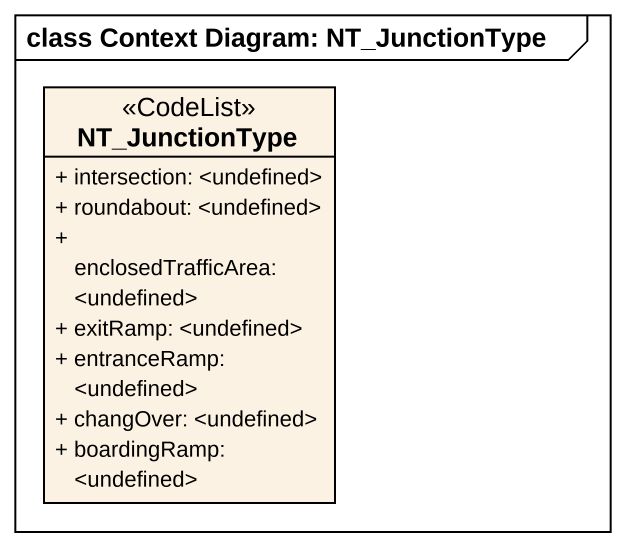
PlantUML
@startuml
mainframe class Context Diagram: NT_JunctionType
hide circle
hide empty members
skinparam classAttributeIconSize 0
class NT_JunctionType <<CodeList>> {
  + intersection: <undefined>
  + roundabout: <undefined>
  + enclosedTrafficArea: <undefined>
  + exitRamp: <undefined>
  + entranceRamp: <undefined>
  + changOver: <undefined>
  + boardingRamp: <undefined>
}
@enduml
